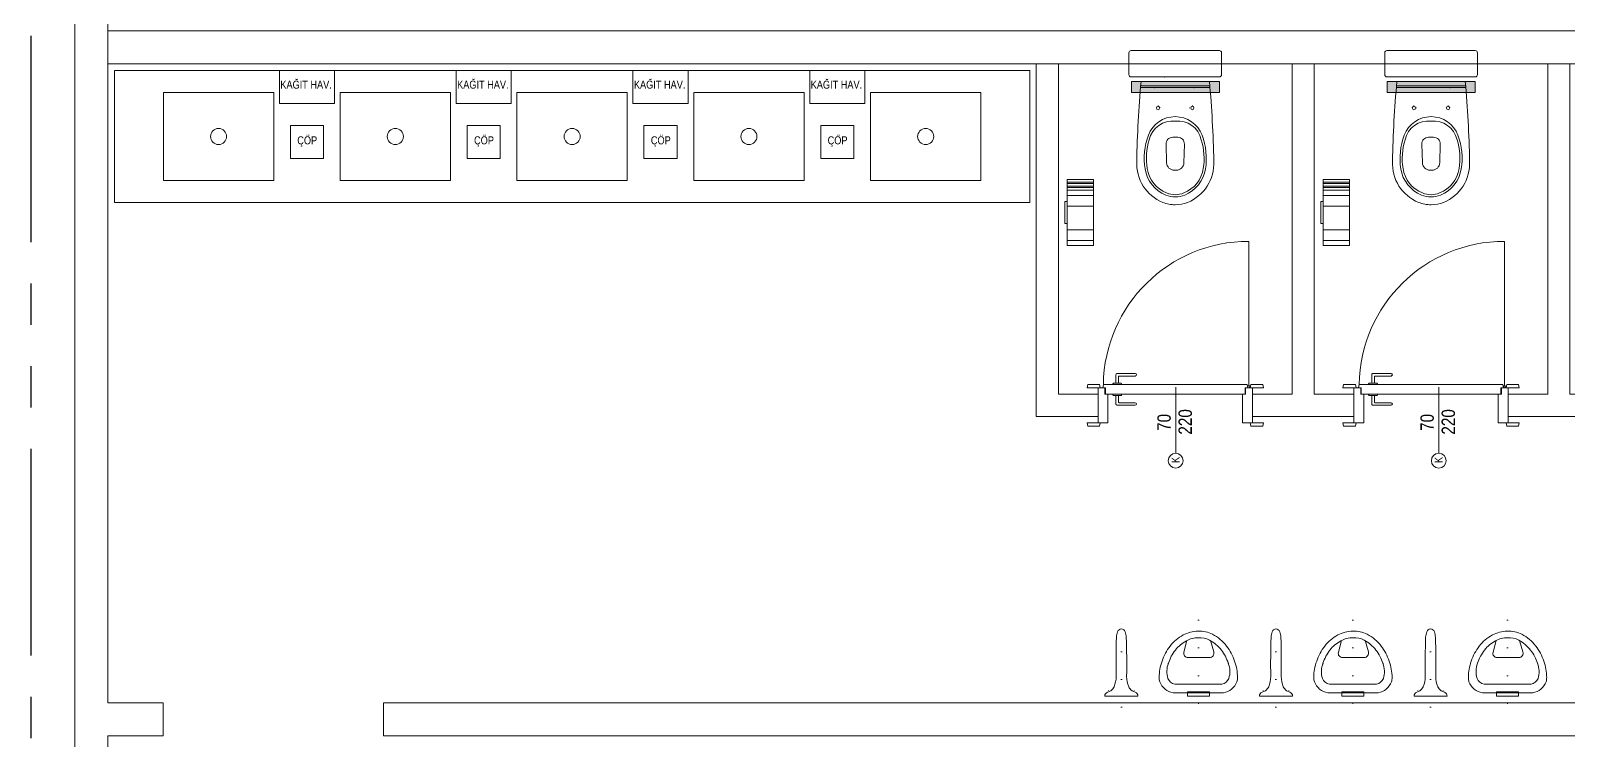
# Model space of a CAD drawing. Header units: metres. Extents: x -13545 to 152404, y -11890 to 28436.
# Drawn here: x 11220 to 11917, y 1263 to 1585 of the extents above; entities that cross this region are included whole.
import ezdxf

# ---------------------------------------------------------------- set-up
doc = ezdxf.new("R2010")
doc.units = ezdxf.units.M
doc.header["$LTSCALE"] = 100
doc.header["$MEASUREMENT"] = 0
doc.linetypes.add('DOT2', pattern=[0.125, 0, -0.125])
doc.linetypes.add('PHANTOM2', pattern=[1.25, 0.625, -0.125, 0.125, -0.125, 0.125, -0.125])
doc.layers.get('0').update_dxf_attribs({"color": 9, "lineweight": 9})
for name, color, linetype, lineweight in [('00', 9, 'Continuous', 9), ('05', 9, 'Continuous', 9), ('05V', 9, 'Continuous', 9), ('E-KABLO', 7, 'Continuous', 30), ('Kapı', 204, 'Continuous', 9), ('KARA SIVA', 4, 'Continuous', 9), ('TEFRİŞ', 9, 'Continuous', 9), ('YAZI', 7, 'Continuous', 9)]:
    doc.layers.add(name, color=color, linetype=linetype, lineweight=lineweight)
doc.styles.add('MuuM_TEXT-STANDART', font='ARIALN.TTF')

# ---------------------------------------------------------------- blocks, each defined once
blk = doc.blocks.new('San-p-uripart')
at = {"linetype": 'DOT2'}
for p, q in [((-5.77, -2.73), (-5.77, 3.35)), ((0, 5), (0, -40.5)), ((5.77, -2.73), (5.77, 3.35))]:
    blk.add_line(p, q, dxfattribs=at)
blk.add_lwpolyline([(0, 0), (-7.5, 0, 0.335863), (-6.29, -1.8, -0.061447), (-4.83, -2.51, -0.147975), (-3.31, -4.31, -0.105673), (-2.38, -8.95, 0.01101), (-2.23, -26.78, 0.044983), (-1.74, -29.26, 0.284409), (0, -30.59, 0.284409), (1.74, -29.26, 0.044983), (2.23, -26.78, 0.01101), (2.38, -8.95, -0.105673), (3.31, -4.31, -0.147975), (4.83, -2.51, -0.061447), (6.29, -1.8, 0.335863), (7.5, 0)], format="xyb", close=True)
blk = doc.blocks.new('v-k-pisuar01-p-s')
at = {"linetype": 'DOT2'}
blk.add_line((0, -33), (0, 5), dxfattribs=at)
for p, q in [((-6.98, -18.56), (-5.47, -23.73)), ((-5.07, -16), (4.66, -16)), ((6.59, -18.52), (5.19, -23.78))]:
    blk.add_line(p, q)
for points in [[(11.42, 0), (-11.42, 0, 0.252384), (-17.51, -5, 0.055826), (-17.74, -7, 0.088182), (-16.42, -14.39, 0.087476), (-12.79, -21.28, 0.105521), (-6.48, -26.6, 0.141396), (0.13, -28, 0.121036), (6.87, -26.29, 0.105521), (12.81, -21.28, 0.087476), (16.45, -14.39, 0.088182), (17.76, -7, 0.066704), (17.51, -5, 0.252384), (11.42, 0)], [(13.57, -13.47, 0.172375), (13.81, -6.52, 0.252384), (10.66, -3.93), (-10.66, -3.93, 0.252384), (-13.81, -6.52, 0.172375), (-13.57, -13.47, 0.087476), (-10.42, -19.44, 0.105521), (-5.06, -23.95, 0.144004), (0.01, -25, 0.123151), (5.45, -23.64, 0.105521), (10.44, -19.44, 0.087476), (13.59, -13.47)]]:
    blk.add_lwpolyline(points, format="xyb")
blk.add_lwpolyline([(-5, -0.5), (-5, 1.5), (5, 1.5), (5, -0.5)], close=True)
for centre, radius, start, end in [((1.16, -7.48), 15.9, 200.65057, 202.1301), ((-1.14, -7.48), 15.9, 337.8699, 339.34943), ((-5.07, -18), 2, 90, 196.38954), ((4.66, -18), 2, 345.06858, 90)]:
    blk.add_arc(centre, radius, start, end)
blk = doc.blocks.new('p-t.kağıtlığı')
at = {"layer": 'TEFRİŞ'}
h = blk.add_hatch(dxfattribs=at)
h.set_pattern_fill('CYL', color=256, scale=30, angle=-90, style=0)
h.set_pattern_definition([(270, (-14.4, 13), (30, 7e-15), []), (270, (-13.8, 13), (30, 7e-15), []), (270, (-12.6, 13), (30, 7e-15), []), (270, (-10.2, 13), (30, 7e-15), []), (270, (-5.4, 13), (30, 7e-15), []), (270, (5.4, 13), (30, 7e-15), []), (270, (10.2, 13), (30, 7e-15), []), (270, (12.6, 13), (30, 7e-15), []), (270, (13.8, 13), (30, 7e-15), []), (270, (14.4, 13), (30, 7e-15), [])])
h.paths.add_polyline_path([(-15, 1), (15, 1), (15, 13), (-15, 13)])
for points in [[(-15, 1), (15, 1), (15, 13), (-15, 13)], [(5, 1), (5, 0), (-5, 0), (-5, 1)]]:
    blk.add_lwpolyline(points, close=True, dxfattribs=at)
blk = doc.blocks.new('p-klozet üstü kağıt dispenser')
blk.add_hatch(color=255).paths.add_polyline_path([(0, 5.56), (0, 45.41), (-5, 45.41), (-5, 5.56)])
blk.add_lwpolyline([(0, 5.56), (0, 45.41), (-5, 45.41), (-5, 5.56)], close=True)
blk = doc.blocks.new('san-klo-06-p')
for p, q in [((0, -2), (-15.5, -2)), ((0, -2.8), (-15.5, -2.8)), ((0, -2), (15.5, -2)), ((0, -2.8), (15.5, -2.8)), ((0, -25.35), (-1.16, -25.35)), ((0, -25.35), (1.16, -25.35)), ((-4.16, -28.43), (-3.91, -36.92)), ((4.16, -28.43), (3.91, -36.92)), ((0, -40.31), (-0.41, -40.31)), ((-0.41, -40.31), (0, -40.31)), ((0.41, -40.31), (0, -40.31)), ((0, -40.31), (0.41, -40.31))]:
    blk.add_line(p, q)
at = {"linetype": 'DOT2'}
for p, q in [((-6.49, -12), (-8.95, -12)), ((-7.75, -10.91), (-7.75, -12)), ((-7.75, -13.09), (-7.75, -12)), ((6.49, -12), (8.95, -12)), ((7.75, -10.91), (7.75, -12)), ((7.75, -13.09), (7.75, -12))]:
    blk.add_line(p, q, dxfattribs=at)
for points in [[(-20, 2.02), (20, 2.02, 0.414214), (21, 3.02), (21, 13.02, 0.414214), (20, 14.02), (-20, 14.02, 0.414214), (-21, 13.02), (-21, 3.02, 0.414214)], [(-15.5, 0, 0.018163), (-17.47, -36.26, 0.320529), (-5.63, -54.91, 0.096396), (0, -56, 0.096396), (5.62, -54.91, 0.320529), (17.47, -36.26, 0.018163), (15.5, 0)]]:
    blk.add_lwpolyline(points, format="xyb", close=True)
for points in [[(-9.5, 2.02), (-9.5, -2.98), (-8.5, -2.98), (-8.5, 2.02)], [(8.5, 2.02), (8.5, -2.98), (9.5, -2.98), (9.5, 2.02)]]:
    blk.add_lwpolyline(points, dxfattribs=at)
blk.add_lwpolyline([(-5, 0), (-5, 2), (5, 2), (5, 0)], close=True, dxfattribs=at)
for centre, radius, start, end in [((-7.75, -12), 0.75, 0, 180), ((-7.75, -12), 0.75, 180, 0), ((7.75, -12), 0.75, 0, 180), ((7.75, -12), 0.75, 180, 0), ((0, -29), 13, 90, 159.42009), ((-1.09, -28.95), 11, 84.31759, 166.80674), ((0, -29), 13, 20.57991, 90), ((1.09, -28.95), 11, 13.19326, 95.68241), ((15.92, -34.98), 30, 159.42009, 189.12808), ((15.92, -34.98), 29, 162.87269, 189.12808), ((-1.16, -28.35), 3, 90, 181.707), ((1.16, -28.35), 3, 358.293, 90), ((-15.92, -34.98), 29, 350.87192, 17.12731), ((-15.92, -34.98), 30, 350.87192, 20.57991), ((1.5, -37.29), 15.4, 189.12808, 247.97569), ((1.5, -37.29), 14.4, 189.12808, 247.97569), ((-0.41, -36.81), 3.5, 181.707, 270), ((0.41, -36.81), 3.5, 270, 358.293), ((-1.5, -37.29), 14.4, 292.02431, 350.87192), ((-1.5, -37.29), 15.4, 292.02431, 350.87192), ((0, -41), 11.4, 247.97569, 270), ((0, -41), 10.4, 247.97569, 270), ((0, -41), 10.4, 270, 292.02431), ((0, -41), 11.4, 270, 292.02431)]:
    blk.add_arc(centre, radius, start, end)
at = {"layer": '05', "rotation": 270}
blk.add_blockref('p-klozet üstü kağıt dispenser', (-25.41, -5.01), dxfattribs=at)
blk = doc.blocks.new('dsfsdfsdfsdfsdfsdf')
at = {"layer": 'Kapı'}
for p, q in [((23771.45, -2062.35), (23755.45, -2062.35)), ((23771.45, -2065.62, 0.66), (23768.45, -2065.62, 0.66)), ((23768.45, -2129.02, 0.66), (23768.45, -2066.82, 0.66)), ((23772.95, -2064.72, 0.66), (23771.45, -2064.42, 0.66)), ((23771.45, -2064.42, 0.66), (23771.45, -2065.62, 0.66)), ((23771.95, -2064.01, 0.66), (23837.87, -2064.01, 0.66)), ((23772.95, -2064.72, 0.66), (23772.95, -2129.92, 0.66)), ((23771.45, -2132.35), (23755.45, -2132.35)), ((23771.45, -2129.02, 0.66), (23768.45, -2129.02, 0.66)), ((23771.45, -2130.22, 0.66), (23771.45, -2129.02, 0.66)), ((23772.95, -2129.92, 0.66), (23771.45, -2130.22, 0.66))]:
    blk.add_line(p, q, dxfattribs=at)
at = {"layer": 'Kapı', "elevation": 0.66}
for points in [[(23753.95, -2057.62), (23755.45, -2057.32), (23755.45, -2063.32), (23753.95, -2063.02), (23753.95, -2057.62)], [(23772.95, -2057.62), (23771.45, -2057.32), (23771.45, -2063.32), (23772.95, -2063.02), (23772.95, -2057.62)], [(23753.95, -2137.02), (23755.45, -2137.32), (23755.45, -2131.32), (23753.95, -2131.62), (23753.95, -2137.02)], [(23772.95, -2137.02), (23771.45, -2137.32), (23771.45, -2131.32), (23772.95, -2131.62), (23772.95, -2137.02)]]:
    blk.add_lwpolyline(points, dxfattribs=at)
for points in [[(23771.45, -2062.32), (23755.45, -2062.32), (23755.45, -2066.82), (23768.45, -2066.82), (23768.45, -2065.42), (23771.45, -2065.42)], [(23771.45, -2132.32), (23755.45, -2132.32), (23755.45, -2127.82), (23768.45, -2127.82), (23768.45, -2129.22), (23771.45, -2129.22)]]:
    blk.add_lwpolyline(points, close=True, dxfattribs=at)
for points in [[(23767.95, -2124.22), (23764.05, -2124.22, -0.414214), (23763.45, -2123.62), (23763.45, -2115.47, -1), (23764.65, -2115.47), (23764.65, -2122.77, 0.414214), (23764.9, -2123.02), (23767.95, -2123.02)], [(23773.45, -2124.22), (23777.35, -2124.22, 0.414214), (23777.95, -2123.62), (23777.95, -2115.47, 1), (23776.75, -2115.47), (23776.75, -2122.77, -0.414214), (23776.5, -2123.02), (23773.45, -2123.02)], [(23768.45, -2121.62), (23768.2, -2121.62, 0.414214), (23767.95, -2121.87), (23767.95, -2125.37, 0.414214), (23768.2, -2125.62), (23768.45, -2125.62)], [(23772.95, -2125.62), (23773.2, -2125.62, 0.414214), (23773.45, -2125.37), (23773.45, -2121.87, 0.414214), (23773.2, -2121.62), (23772.95, -2121.62)]]:
    blk.add_lwpolyline(points, format="xyb", dxfattribs=at)
at = {"layer": 'Kapı'}
blk.add_circle((23771.95, -2064.01, 0.66), 0.5, dxfattribs=at)
blk.add_arc((23771.95, -2064.01, 0.66), 65.92, 270.86759, 0, dxfattribs=at)
blk = doc.blocks.new('fgvdfgdffffffffffffffffffffffffffffffff')
at = {"layer": 'Kapı'}
blk.add_lwpolyline([(23435.64, -2228), (23465.62, -2228)], dxfattribs=at)
blk.add_circle((23432.28, -2228), 3.36, dxfattribs=at)
at = {"layer": 'Kapı', "attachment_point": 1, "style": 'MuuM_TEXT-STANDART'}
for s, insert, char_height, width in [('70', (23445.81, -2219.68), 6.048, 88.7957), ('K', (23431.25, -2226.1), 3.63, 53.2774), ('220', (23444.12, -2229.28), 6.048, 88.7957)]:
    blk.add_mtext(s, dxfattribs=dict(at, insert=insert, char_height=char_height, width=width))
blk = doc.blocks.new('jjjjjjjjjjjjjjjjjjjjjjjjjjjjjjjjjjjjjjjjjjjjjjjjjjjjjjjjjjjjjjjjjjjjjjj')
at = {"layer": 'TEFRİŞ'}
blk.add_lwpolyline([(30902.52, -1651.49), (30902.52, -1701.49), (30942.52, -1701.49), (30942.52, -1651.49)], close=True, dxfattribs=at)
blk.add_circle((30922.52, -1676.49), 3.65, dxfattribs=at)
blk = doc.blocks.new('2.bod.Mimari')
at = {"layer": '00'}
for p, q in [((11280, -7350), (11255, -7350)), ((11280, -7365), (11280, -7350)), ((11255, -7365), (11280, -7365))]:
    blk.add_line(p, q, dxfattribs=at)
for points in [[(11240, -7030), (11240, -7640)], [(11275, -7350), (11275, -7350), (11255, -7350), (11255, -7030)], [(11255, -7060), (12150, -7060), (12150, -7045), (11255, -7045), (11255, -7060)], [(11676, -7060), (11676, -7220), (11704, -7220), (11704, -7210), (11686, -7210), (11686, -7060)], [(11802, -7060), (11802, -7210), (11820, -7210), (11820, -7220), (11774, -7220), (11774, -7210), (11792, -7210), (11792, -7060)], [(11918, -7060), (11918, -7210), (11936, -7210), (11936, -7220), (11890, -7220), (11890, -7210), (11908, -7210), (11908, -7060)], [(12210, -7350), (12210, -7365), (11380, -7365), (11380, -7350), (12210, -7350)], [(11255, -7640), (11255, -7365), (11275, -7365)]]:
    blk.add_lwpolyline(points, dxfattribs=at)
at = {"layer": 'TEFRİŞ'}
for points in [[(11258, -7063), (11258, -7123), (11673, -7123), (11673, -7063)], [(11332.75, -7063), (11357.75, -7063), (11357.75, -7078), (11332.75, -7078)], [(11412.92, -7063), (11437.92, -7063), (11437.92, -7078), (11412.92, -7078)], [(11493.08, -7063), (11518.08, -7063), (11518.08, -7078), (11493.08, -7078)], [(11573.25, -7063), (11598.25, -7063), (11598.25, -7078), (11573.25, -7078)], [(11337.75, -7103), (11352.75, -7103), (11352.75, -7088), (11337.75, -7088)], [(11417.92, -7103), (11432.92, -7103), (11432.92, -7088), (11417.92, -7088)], [(11498.08, -7103), (11513.08, -7103), (11513.08, -7088), (11498.08, -7088)], [(11578.25, -7103), (11593.25, -7103), (11593.25, -7088), (11578.25, -7088)]]:
    blk.add_lwpolyline(points, close=True, dxfattribs=at)
at = {"rotation": 90}
for p in [(9628.68, -38015.52), (9708.84, -38015.52), (9789.01, -38015.52), (9869.18, -38015.52), (9949.34, -38015.52)]:
    blk.add_blockref('jjjjjjjjjjjjjjjjjjjjjjjjjjjjjjjjjjjjjjjjjjjjjjjjjjjjjjjjjjjjjjjjjjjjjjj', p, dxfattribs=at)
at = {"layer": '05', "xscale": -1, "rotation": 270}
for p in [(11689, -7127.48), (11805, -7127.48)]:
    blk.add_blockref('p-t.kağıtlığı', p, dxfattribs=at)
at = {"layer": '05', "linetype": 'ByBlock', "rotation": 180}
for p in [(11714.57, -7347), (11784.68, -7347), (11784.68, -7347), (11854.78, -7347)]:
    blk.add_blockref('San-p-uripart', p, dxfattribs=at)
at = {"layer": '05V', "rotation": 180}
for p in [(11749.48, -7345.5), (11819.58, -7345.5), (11889.69, -7345.5)]:
    blk.add_blockref('v-k-pisuar01-p-s', p, dxfattribs=at)
at = {"layer": 'KARA SIVA', "xscale": -1, "rotation": 270}
for p in [(13836.32, -30978.45, -0.66), (13952.32, -30978.45, -0.66)]:
    blk.add_blockref('dsfsdfsdfsdfsdfsdf', p, dxfattribs=at)
at = {"layer": 'KARA SIVA', "rotation": 90}
for p in [(9511.21, -30672.42), (9630.51, -30672.42)]:
    blk.add_blockref('fgvdfgdffffffffffffffffffffffffffffffff', p, dxfattribs=at)
at = {"layer": 'TEFRİŞ'}
for p in [(11739, -7068), (11855, -7068)]:
    blk.add_blockref('san-klo-06-p', p, dxfattribs=at)
at = {"layer": 'YAZI', "char_height": 3.629, "width": 53.2774, "attachment_point": 3, "style": 'MuuM_TEXT-STANDART'}
for s, insert in [('KAĞIT HAV.', (11356.52, -7067.65)), ('KAĞIT HAV.', (11436.68, -7067.65)), ('KAĞIT HAV.', (11516.85, -7067.65)), ('KAĞIT HAV.', (11597.02, -7067.65)), ('ÇÖP', (11349.88, -7092.92)), ('ÇÖP', (11430.04, -7092.92)), ('ÇÖP', (11510.21, -7092.92)), ('ÇÖP', (11590.38, -7092.92))]:
    blk.add_mtext(s, dxfattribs=dict(at, insert=insert))

msp = doc.modelspace()

# ---------------------------------------------------------------- linework, layer by layer
at = {"layer": 'E-KABLO', "color": 6, "linetype": 'PHANTOM2', "ltscale": 1.5}
msp.add_line((11220, 1957.73), (11220, 1145.9), dxfattribs=at)

# ---------------------------------------------------------------- block references
msp.add_blockref('2.bod.Mimari', (0, 8630))

doc.saveas('drawing.dxf')
